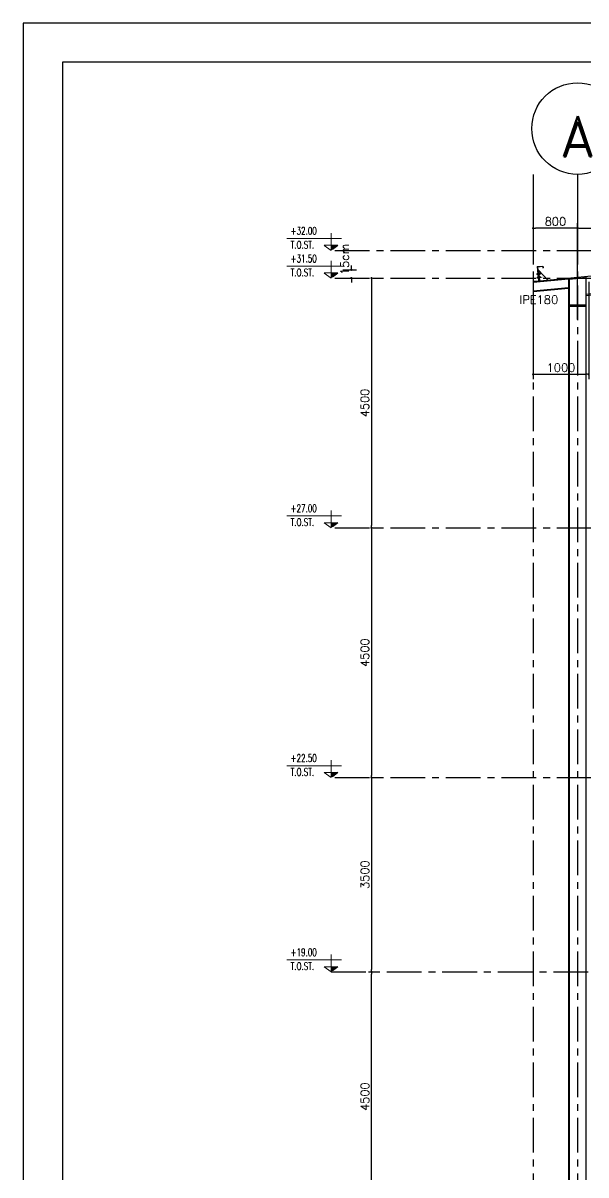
# Model space of a CAD drawing. Header units: inches. Extents: x 1387 to 2676, y -3554 to -2136.
# Drawn here: x 2520.25 to 2540.52, y -3294.89 to -3253.38 of the extents above; entities that cross this region are included whole.
import ezdxf
from ezdxf.enums import TextEntityAlignment as Align

# ---------------------------------------------------------------- set-up
doc = ezdxf.new("R2010")
doc.units = ezdxf.units.IN
doc.header["$MEASUREMENT"] = 0
for name, pattern in [('CENTER', [2, 1.25, -0.25, 0.25, -0.25]), ('DASHDOTX2', [2, 1, -0.5, 0, -0.5]), ('HIDDEN', [0.375, 0.25, -0.125])]:
    doc.linetypes.add(name, pattern=pattern)
for name, color, linetype in [('1', 1, 'Continuous'), ('2H', 2, 'HIDDEN'), ('3', 3, 'HIDDEN'), ('3G', 3, 'Continuous'), ('Ax', 1, 'DASHDOTX2'), ('AXE', 1, 'CENTER'), ('D', 1, 'Continuous'), ('DIM', 8, 'Continuous'), ('Layer4', 118, 'Continuous'), ('LEVEL', 3, 'HIDDEN'), ('Pich', 2, 'Continuous'), ('TEXT', 3, 'Continuous'), ('TIE', 2, 'Continuous')]:
    doc.layers.add(name, color=color, linetype=linetype)
doc.layers.add('2', color=2, linetype='Continuous', lineweight=9)
doc.styles.add('ROMAND', font='ROMAND.shx')
doc.styles.add('ROMANS', font='ROMANS')
doc.styles.add('ROMANT', font='romant')
doc.dimstyles.new('1-100', dxfattribs={"dimtxt": 0.3, "dimasz": 0.08, "dimexe": 0.18, "dimexo": 0.0625, "dimgap": 0.09, "dimtad": 1, "dimdec": 0, "dimlfac": 1000, "dimdsep": 46, "dimtxsty": 'ROMANT', "dimblk": 'DOT', "dimcen": 0.09, "dimclrd": 1, "dimclre": 1, "dimclrt": 3, "dimadec": 0, "dimazin": 0, "dimtfac": 1, "dimtdec": 0, "dimtix": 1, "dimtofl": 0, "dimtmove": 2, "dimatfit": 3, "dimldrblk": 'DOT', "dimfxl": 1, "dimtolj": 1, "dimarcsym": 0})
doc.dimstyles.new('1-50-2', dxfattribs={"dimtxt": 0.3, "dimasz": 0.08, "dimexe": 0.18, "dimexo": 0.0625, "dimgap": 0.09, "dimtad": 1, "dimdec": 0, "dimlfac": 500, "dimdsep": 46, "dimtxsty": 'ROMANT', "dimblk": 'DOT', "dimcen": 0.09, "dimclrd": 1, "dimclre": 1, "dimclrt": 3, "dimadec": 0, "dimazin": 0, "dimtfac": 1, "dimtdec": 0, "dimtix": 1, "dimtofl": 0, "dimtmove": 2, "dimatfit": 3, "dimldrblk": 'DOT', "dimfxl": 1, "dimtolj": 1, "dimarcsym": 0})

# ---------------------------------------------------------------- blocks, each defined once
blk = doc.blocks.new('DOT')
at = {"layer": 'DIM', "color": 0, "linetype": 'ByBlock'}
blk.add_line((-0.5, 0), (-1, 0), dxfattribs=at)
at = {"layer": 'DIM', "color": 0, "linetype": 'ByBlock', "const_width": 0.5}
blk.add_lwpolyline([(-0.25, 0, 1), (0.25, 0, 1)], format="xyb", close=True, dxfattribs=at)
blk = doc.blocks.new('*D2787')
at = {"layer": 'Defpoints', "color": 0, "transparency": 16777216}
for p in [(2548.225, -3260.767), (2548.225, -3262.405), (2540.225, -3264.117)]:
    blk.add_point(p, dxfattribs=at)
at = {"layer": 'Pich', "color": 1, "lineweight": -2, "transparency": 16777216}
for p, q in [((2540.225, -3264.055), (2540.225, -3260.587)), ((2540.305, -3260.767), (2548.145, -3260.767)), ((2548.225, -3262.343), (2548.225, -3260.587))]:
    blk.add_line(p, q, dxfattribs=at)
at = {"layer": 'Pich', "color": 1, "lineweight": -2, "transparency": 16777216, "xscale": 0.08, "yscale": 0.08, "zscale": 0.08, "rotation": 180}
blk.add_blockref('DOT', (2540.225, -3260.767), dxfattribs=at)
at = {"layer": 'Pich', "color": 1, "lineweight": -2, "transparency": 16777216, "xscale": 0.08, "yscale": 0.08, "zscale": 0.08}
blk.add_blockref('DOT', (2548.225, -3260.767), dxfattribs=at)
at = {"layer": 'Pich', "color": 3, "transparency": 16777216, "insert": (2544.225, -3260.527), "char_height": 0.3, "attachment_point": 5, "style": 'ROMANT'}
blk.add_mtext('\\A1;4000', dxfattribs=at)
blk = doc.blocks.new('_Dot')
at = {"layer": 'DIM', "color": 0, "lineweight": -2}
blk.add_line((-0.5, 0), (-1, 0), dxfattribs=at)
at = {"layer": 'DIM', "color": 0, "const_width": 0.5}
blk.add_lwpolyline([(-0.25, 0, 1), (0.25, 0, 1)], format="xyb", close=True, dxfattribs=at)
blk = doc.blocks.new('*D2773')
at = {"layer": 'D', "color": 1, "lineweight": -2, "transparency": 16777216}
for p, q in [((2531.773, -3262.268), (2532.256, -3262.268)), ((2532.076, -3262.188), (2532.076, -3262.108)), ((2531.773, -3262.568), (2532.256, -3262.568)), ((2532.076, -3262.648), (2532.076, -3262.728))]:
    blk.add_line(p, q, dxfattribs=at)
at = {"layer": 'Defpoints', "color": 0, "transparency": 16777216}
for p in [(2531.711, -3262.268), (2531.711, -3262.568), (2532.076, -3262.568)]:
    blk.add_point(p, dxfattribs=at)
at = {"layer": 'D', "color": 1, "lineweight": -2, "transparency": 16777216, "xscale": 0.08, "yscale": 0.08, "zscale": 0.08}
for p, rotation in [((2532.076, -3262.268), 270), ((2532.076, -3262.568), 90)]:
    blk.add_blockref('DOT', p, dxfattribs=dict(at, rotation=rotation))
at = {"layer": 'D', "color": 2, "transparency": 16777216, "insert": (2531.836, -3261.894), "char_height": 0.3, "attachment_point": 5, "rotation": 90, "style": 'ROMANS'}
blk.add_mtext('\\A1;15cm', dxfattribs=at)
blk = doc.blocks.new('*D2777')
at = {"layer": 'Defpoints', "color": 0, "transparency": 16777216}
for p in [(2532.634, -3287.568), (2532.804, -3287.568), (2532.634, -3296.568)]:
    blk.add_point(p, dxfattribs=at)
at = {"layer": 'Pich', "color": 1, "lineweight": -2, "transparency": 16777216}
for p, q in [((2532.697, -3287.568), (2532.984, -3287.568)), ((2532.804, -3296.488), (2532.804, -3287.648)), ((2532.697, -3296.568), (2532.984, -3296.568))]:
    blk.add_line(p, q, dxfattribs=at)
at = {"layer": 'Pich', "color": 1, "lineweight": -2, "transparency": 16777216, "xscale": 0.08, "yscale": 0.08, "zscale": 0.08}
for p, rotation in [((2532.804, -3287.568), 90), ((2532.804, -3296.568), 270)]:
    blk.add_blockref('DOT', p, dxfattribs=dict(at, rotation=rotation))
at = {"layer": 'Pich', "color": 3, "transparency": 16777216, "insert": (2532.564, -3292.068), "char_height": 0.3, "attachment_point": 5, "rotation": 90, "style": 'ROMANT'}
blk.add_mtext('\\A1;4500', dxfattribs=at)
blk = doc.blocks.new('*D2778')
at = {"layer": 'Defpoints', "color": 0, "transparency": 16777216}
for p in [(2532.804, -3280.568), (2532.804, -3287.568), (2532.804, -3287.568)]:
    blk.add_point(p, dxfattribs=at)
at = {"layer": 'Pich', "color": 1, "lineweight": -2, "transparency": 16777216}
for p, q in [((2532.804, -3280.648), (2532.804, -3287.488)), ((2532.867, -3280.568), (2532.984, -3280.568)), ((2532.867, -3287.568), (2532.984, -3287.568))]:
    blk.add_line(p, q, dxfattribs=at)
at = {"layer": 'Pich', "color": 1, "lineweight": -2, "transparency": 16777216, "xscale": 0.08, "yscale": 0.08, "zscale": 0.08}
for p, rotation in [((2532.804, -3280.568), 90), ((2532.804, -3287.568), 270)]:
    blk.add_blockref('DOT', p, dxfattribs=dict(at, rotation=rotation))
at = {"layer": 'Pich', "color": 3, "transparency": 16777216, "insert": (2532.564, -3284.068), "char_height": 0.3, "attachment_point": 5, "rotation": 90, "style": 'ROMANT'}
blk.add_mtext('\\A1;3500', dxfattribs=at)
blk = doc.blocks.new('*D2779')
at = {"layer": 'Defpoints', "color": 0, "transparency": 16777216}
for p in [(2532.783, -3271.568), (2532.783, -3280.568), (2532.803, -3280.568)]:
    blk.add_point(p, dxfattribs=at)
at = {"layer": 'Pich', "color": 1, "lineweight": -2, "transparency": 16777216}
for p, q in [((2532.846, -3271.568), (2532.983, -3271.568)), ((2532.803, -3271.648), (2532.803, -3280.488)), ((2532.846, -3280.568), (2532.983, -3280.568))]:
    blk.add_line(p, q, dxfattribs=at)
at = {"layer": 'Pich', "color": 1, "lineweight": -2, "transparency": 16777216, "xscale": 0.08, "yscale": 0.08, "zscale": 0.08}
for p, rotation in [((2532.803, -3271.568), 90), ((2532.803, -3280.568), 270)]:
    blk.add_blockref('DOT', p, dxfattribs=dict(at, rotation=rotation))
at = {"layer": 'Pich', "color": 3, "transparency": 16777216, "insert": (2532.563, -3276.068), "char_height": 0.3, "attachment_point": 5, "rotation": 90, "style": 'ROMANT'}
blk.add_mtext('\\A1;4500', dxfattribs=at)
blk = doc.blocks.new('*D2780')
at = {"layer": 'Defpoints', "color": 0, "transparency": 16777216}
for p in [(2532.783, -3262.568), (2532.783, -3271.568), (2532.803, -3271.568)]:
    blk.add_point(p, dxfattribs=at)
at = {"layer": 'Pich', "color": 1, "lineweight": -2, "transparency": 16777216}
for p, q in [((2532.803, -3262.648), (2532.803, -3271.488)), ((2532.846, -3262.568), (2532.983, -3262.568)), ((2532.846, -3271.568), (2532.983, -3271.568))]:
    blk.add_line(p, q, dxfattribs=at)
at = {"layer": 'Pich', "color": 1, "lineweight": -2, "transparency": 16777216, "xscale": 0.08, "yscale": 0.08, "zscale": 0.08}
for p, rotation in [((2532.803, -3262.568), 90), ((2532.803, -3271.568), 270)]:
    blk.add_blockref('DOT', p, dxfattribs=dict(at, rotation=rotation))
at = {"layer": 'Pich', "color": 3, "transparency": 16777216, "insert": (2532.563, -3267.068), "char_height": 0.3, "attachment_point": 5, "rotation": 90, "style": 'ROMANT'}
blk.add_mtext('\\A1;4500', dxfattribs=at)
blk = doc.blocks.new('TIE')
at = {"layer": 'TIE'}
for p, q in [((-3.5, 20), (4.4, 21.2)), ((-3.5, 20), (-0.5, 0.2)), ((-3.1, 19.7), (4.2, 20.8)), ((-3.1, 19.7), (-0.2, 0)), ((4.2, 20.8), (4.5, 18.9)), ((4.4, 21.2), (4.8, 18.9)), ((4.5, 18.9), (4.8, 18.9)), ((-8.4, 1.1), (-8.1, -1.2)), ((-8.4, 1.1), (-8.2, 1.1)), ((-8.2, 1.1), (-7.9, -0.9)), ((-7.9, -0.9), (-0.5, 0.2)), ((-1.6, 14.9), (-2.4, 14.8)), ((-1.6, 14.9), (-2.4, 14.8)), ((12.4, 1.9), (-1.6, 14.9)), ((-1.6, 14.9), (0.6, 0.1)), ((-0.2, 0), (12.4, 1.9)), ((-8.1, -1.2), (-0.2, 0))]:
    blk.add_line(p, q, dxfattribs=at)
blk = doc.blocks.new('*D2788')
at = {"layer": 'Defpoints', "color": 0, "transparency": 16777216}
for p in [(2538.625, -3258.833), (2540.225, -3258.833), (2538.625, -3260.767)]:
    blk.add_point(p, dxfattribs=at)
at = {"layer": 'Pich', "color": 1, "lineweight": -2, "transparency": 16777216}
for p, q in [((2538.625, -3258.896), (2538.625, -3260.947)), ((2540.225, -3258.896), (2540.225, -3260.947)), ((2540.145, -3260.767), (2538.705, -3260.767))]:
    blk.add_line(p, q, dxfattribs=at)
at = {"layer": 'Pich', "color": 1, "lineweight": -2, "transparency": 16777216, "xscale": 0.08, "yscale": 0.08, "zscale": 0.08, "rotation": 180}
blk.add_blockref('DOT', (2538.625, -3260.767), dxfattribs=at)
at = {"layer": 'Pich', "color": 1, "lineweight": -2, "transparency": 16777216, "xscale": 0.08, "yscale": 0.08, "zscale": 0.08}
blk.add_blockref('DOT', (2540.225, -3260.767), dxfattribs=at)
at = {"layer": 'Pich', "color": 3, "transparency": 16777216, "insert": (2539.425, -3260.527), "char_height": 0.3, "attachment_point": 5, "style": 'ROMANT'}
blk.add_mtext('\\A1;800', dxfattribs=at)
blk = doc.blocks.new('*D2789')
at = {"layer": 'Defpoints', "color": 0, "transparency": 16777216}
for p in [(2538.625, -3262.445), (2540.625, -3262.639), (2540.625, -3266.036)]:
    blk.add_point(p, dxfattribs=at)
at = {"layer": 'Pich', "color": 1, "lineweight": -2, "transparency": 16777216}
for p, q in [((2538.625, -3262.507), (2538.625, -3266.216)), ((2540.625, -3262.701), (2540.625, -3266.216)), ((2538.705, -3266.036), (2540.545, -3266.036))]:
    blk.add_line(p, q, dxfattribs=at)
at = {"layer": 'Pich', "color": 1, "lineweight": -2, "transparency": 16777216, "xscale": 0.08, "yscale": 0.08, "zscale": 0.08, "rotation": 180}
blk.add_blockref('DOT', (2538.625, -3266.036), dxfattribs=at)
at = {"layer": 'Pich', "color": 1, "lineweight": -2, "transparency": 16777216, "xscale": 0.08, "yscale": 0.08, "zscale": 0.08}
blk.add_blockref('DOT', (2540.625, -3266.036), dxfattribs=at)
at = {"layer": 'Pich', "color": 3, "transparency": 16777216, "insert": (2539.625, -3265.796), "char_height": 0.3, "attachment_point": 5, "style": 'ROMANT'}
blk.add_mtext('\\A1;1000', dxfattribs=at)

msp = doc.modelspace()

# ---------------------------------------------------------------- linework, layer by layer
at = {"layer": '1'}
msp.add_lwpolyline([(2578.30094543, -3336.06032977), (2578.30094543, -3254.79197961), (2521.6679488, -3254.79197961), (2521.6679488, -3336.06032977)], close=True, dxfattribs=at)
at = {"layer": '2'}
for p, q in [((2531.72248305, -3261.13975336, 0.01499996), (2529.75082998, -3261.13975336, 0.01499996)), ((2531.35257615, -3261.56786728, 0.01499996), (2531.35257615, -3260.94343661, 0.01499996)), ((2531.35257615, -3261.56786728, 0.01499996), (2531.09253129, -3261.38770442, 0.01499996)), ((2531.09259788, -3261.38299358, 0.01499996), (2531.59268416, -3261.38299358, 0.01499996)), ((2531.35257615, -3262.56786728, 0.01499996), (2531.35257615, -3261.94343661, 0.01499996)), ((2531.72248305, -3262.13975336, 0.01499996), (2529.75082998, -3262.13975336, 0.01499996)), ((2531.35257615, -3262.56786728, 0.01499996), (2531.09253129, -3262.38770442, 0.01499996)), ((2531.09259788, -3262.38299358, 0.01499996), (2531.59268416, -3262.38299358, 0.01499996)), ((2538.94175526, -3262.40265732), (2538.74128917, -3262.42236264)), ((2538.76562019, -3262.40118917), (2538.76927485, -3262.43836877)), ((2538.76735629, -3262.40594325), (2538.76606598, -3262.40508936)), ((2538.76764913, -3262.40892239), (2538.76654979, -3262.41001118)), ((2538.76986457, -3262.43037814), (2538.76846047, -3262.42944894)), ((2538.76994667, -3262.433378), (2538.76894427, -3262.43437077)), ((2538.77161486, -3262.3938875), (2538.78408018, -3262.39266219)), ((2538.7716964, -3262.40702059), (2538.78535956, -3262.40567754)), ((2538.77420469, -3262.43145548), (2538.78776246, -3262.43012279)), ((2538.77657652, -3262.44436344), (2538.78904184, -3262.44313813)), ((2538.78408018, -3262.39266219), (2538.78904184, -3262.44313813)), ((2538.7914524, -3262.38910621), (2538.78635382, -3262.38960738)), ((2538.79696536, -3262.44519058), (2538.79186678, -3262.44569176)), ((2538.79425228, -3262.39140491), (2538.79926406, -3262.4423907)), ((2538.82329822, -3262.3988595), (2538.79525439, -3262.40159956)), ((2538.82630578, -3262.429456), (2538.79826195, -3262.43219606)), ((2538.82229611, -3262.38866485), (2538.82730789, -3262.43965065)), ((2538.82969339, -3262.38536379), (2538.82459481, -3262.38586497)), ((2538.83520634, -3262.44144817), (2538.83010777, -3262.44194935)), ((2538.83249327, -3262.38766249), (2538.83750505, -3262.43864829)), ((2538.851638, -3262.38603801), (2538.83251833, -3262.38791742)), ((2538.83251833, -3262.38791742), (2538.83747999, -3262.43839336)), ((2538.85229554, -3262.39634035), (2538.83352762, -3262.39818519)), ((2538.85507086, -3262.42565667), (2538.83640833, -3262.42749115)), ((2538.85659966, -3262.43651394), (2538.83747999, -3262.43839336)), ((2538.851638, -3262.38603801), (2538.8573192, -3262.39146393)), ((2538.85634281, -3262.39443855), (2538.85744216, -3262.39334976)), ((2538.86111562, -3262.43008567), (2538.85659966, -3262.43651394)), ((2538.85663565, -3262.39741769), (2538.85792596, -3262.39827159)), ((2538.8573192, -3262.39146393), (2538.86111562, -3262.43008567)), ((2538.88168075, -3262.39312064), (2538.85771363, -3262.39547655)), ((2538.87328646, -3262.42483791), (2538.85833932, -3262.40184186)), ((2538.85911814, -3262.42375487), (2538.86031444, -3262.42257006)), ((2538.85962173, -3262.4267133), (2538.86079824, -3262.42749188)), ((2538.86610731, -3262.4255436), (2538.8597002, -3262.41568632)), ((2538.88468831, -3262.42371714), (2538.86072119, -3262.42607305)), ((2538.88046561, -3262.42413222), (2538.861592, -3262.39509531)), ((2538.88412789, -3262.41801583), (2538.86877116, -3262.39438962)), ((2538.88276701, -3262.40417137), (2538.87595031, -3262.39368393)), ((2538.88168075, -3262.39312064), (2538.88468831, -3262.42371714)), ((2538.9538351, -3262.52946964), (2538.75336902, -3262.54917496)), ((2538.77808184, -3262.52796396), (2538.7817365, -3262.56514356)), ((2538.77981794, -3262.53271804), (2538.77852763, -3262.53186415)), ((2538.78011078, -3262.53569718), (2538.77901143, -3262.53678597)), ((2538.78232622, -3262.55715293), (2538.78092212, -3262.55622373)), ((2538.78240832, -3262.56015279), (2538.78140592, -3262.56114556)), ((2538.78407651, -3262.52066229), (2538.79654183, -3262.51943698)), ((2538.78415805, -3262.53379538), (2538.79782121, -3262.53245233)), ((2538.78666634, -3262.55823027), (2538.80022411, -3262.55689758)), ((2538.78903817, -3262.57113823), (2538.80150349, -3262.56991292)), ((2538.79654183, -3262.51943698), (2538.80150349, -3262.56991292)), ((2538.80391405, -3262.515881), (2538.79881547, -3262.51638218)), ((2538.80942701, -3262.57196537), (2538.80432843, -3262.57246655)), ((2538.80671393, -3262.5181797), (2538.81172571, -3262.5691655)), ((2538.83575987, -3262.52563429), (2538.80771604, -3262.52837435)), ((2538.83876743, -3262.55623079), (2538.8107236, -3262.55897085)), ((2538.83475776, -3262.51543964), (2538.83976954, -3262.56642544)), ((2538.84215504, -3262.51213858), (2538.83705646, -3262.51263976)), ((2538.84766799, -3262.56822296), (2538.84256942, -3262.56872414)), ((2538.84495492, -3262.51443728), (2538.8499667, -3262.56542308)), ((2538.86409965, -3262.5128128), (2538.84497998, -3262.51469221)), ((2538.84497998, -3262.51469221), (2538.84994164, -3262.56516815)), ((2538.86475719, -3262.52311514), (2538.84598927, -3262.52495998)), ((2538.86753251, -3262.55243146), (2538.84886998, -3262.55426594)), ((2538.86906131, -3262.56328873), (2538.84994164, -3262.56516815)), ((2538.86409965, -3262.5128128), (2538.86978085, -3262.51823872)), ((2538.86880446, -3262.52121334), (2538.86990381, -3262.52012455)), ((2538.87357727, -3262.55686046), (2538.86906131, -3262.56328873)), ((2538.8690973, -3262.52419249), (2538.87038761, -3262.52504638)), ((2538.86978085, -3262.51823872), (2538.87357727, -3262.55686046)), ((2538.8941424, -3262.51989543), (2538.87017528, -3262.52225134)), ((2538.88574811, -3262.5516127), (2538.87080097, -3262.52861665)), ((2538.87157979, -3262.55052966), (2538.87277609, -3262.54934485)), ((2538.87208338, -3262.55348809), (2538.87325989, -3262.55426667)), ((2538.87856896, -3262.55231839), (2538.87216185, -3262.54246111)), ((2538.89714996, -3262.55049193), (2538.87318284, -3262.55284784)), ((2538.89292726, -3262.55090701), (2538.87405365, -3262.5218701)), ((2538.89658954, -3262.54479062), (2538.88123281, -3262.52116441)), ((2538.89522866, -3262.53094616), (2538.88841196, -3262.52045872)), ((2538.8941424, -3262.51989543), (2538.89714996, -3262.55049193)), ((2531.72248305, -3271.13975336, 0.01499996), (2529.75082998, -3271.13975336, 0.01499996)), ((2531.35257615, -3271.56786728, 0.01499996), (2531.35257615, -3270.94343661, 0.01499996)), ((2531.35257615, -3271.56786728, 0.01499996), (2531.09253129, -3271.38770442, 0.01499996)), ((2531.09259788, -3271.38299358, 0.01499996), (2531.59268416, -3271.38299358, 0.01499996)), ((2531.72248305, -3280.13975336, 0.01499996), (2529.75082998, -3280.13975336, 0.01499996)), ((2531.35257615, -3280.56786728, 0.01499996), (2531.35257615, -3279.94343661, 0.01499996)), ((2531.35257615, -3280.56786728, 0.01499996), (2531.09253129, -3280.38770442, 0.01499996)), ((2531.09259788, -3280.38299358, 0.01499996), (2531.59268416, -3280.38299358, 0.01499996)), ((2531.35257615, -3287.56786728, 0.01499996), (2531.35257615, -3286.94343661, 0.01499996)), ((2531.72248305, -3287.13975336, 0.01499996), (2529.75082998, -3287.13975336, 0.01499996)), ((2531.35257615, -3287.56786728, 0.01499996), (2531.09253129, -3287.38770442, 0.01499996)), ((2531.09259788, -3287.38299358, 0.01499996), (2531.59268416, -3287.38299358, 0.01499996))]:
    msp.add_line(p, q, dxfattribs=at)
for centre, radius, start, end in [((2538.77226836, -3262.40053567), 0.00668021, 95.613998816, 185.613998818), ((2538.77104291, -3262.40037242), 0.00668021, 236.504538786, 275.613998816), ((2538.7723499, -3262.41366876), 0.00668021, 95.613998816, 134.723458847), ((2538.77592302, -3262.43771527), 0.00668021, 185.613998818, 275.613998816), ((2538.77355119, -3262.42480731), 0.00668021, 236.504538786, 275.613998816), ((2538.77464744, -3262.43812437), 0.00668021, 95.613998816, 134.723458847), ((2538.78660441, -3262.39215667), 0.00256158, 95.613998816, 185.613998818), ((2538.79161619, -3262.44314247), 0.00256158, 185.613998818, 275.613998816), ((2538.79170299, -3262.3916555), 0.00256158, 5.613998818, 95.613998816), ((2538.79671477, -3262.44264129), 0.00256158, 275.613998816, 5.613998818), ((2538.8248454, -3262.38841426), 0.00256158, 95.613998816, 185.613998818), ((2538.82985718, -3262.43940006), 0.00256158, 185.613998818, 275.613998816), ((2538.82994398, -3262.38791308), 0.00256158, 5.613998818, 95.613998816), ((2538.83495576, -3262.43889888), 0.00256158, 275.613998816, 5.613998818), ((2538.85164204, -3262.38969218), 0.00668021, 275.613998816, 314.723458847), ((2538.85294904, -3262.40298852), 0.00668021, 56.504538786, 95.613998816), ((2538.85441737, -3262.4190085), 0.00668021, 275.613998816, 314.723458847), ((2538.85593511, -3262.43228413), 0.00668021, 56.504538786, 95.613998816), ((2538.78473001, -3262.52731046), 0.00668021, 95.613998816, 185.613998818), ((2538.78350456, -3262.52714721), 0.00668021, 236.504538786, 275.613998816), ((2538.78481155, -3262.54044355), 0.00668021, 95.613998816, 134.723458847), ((2538.78838467, -3262.56449006), 0.00668021, 185.613998818, 275.613998816), ((2538.78601284, -3262.5515821), 0.00668021, 236.504538786, 275.613998816), ((2538.78710909, -3262.56489916), 0.00668021, 95.613998816, 134.723458847), ((2538.79906606, -3262.51893147), 0.00256158, 95.613998816, 185.613998818), ((2538.80407784, -3262.56991726), 0.00256158, 185.613998818, 275.613998816), ((2538.80416464, -3262.51843029), 0.00256158, 5.613998818, 95.613998816), ((2538.80917642, -3262.56941608), 0.00256158, 275.613998816, 5.613998818), ((2538.83730705, -3262.51518905), 0.00256158, 95.613998816, 185.613998818), ((2538.84231883, -3262.56617485), 0.00256158, 185.613998818, 275.613998816), ((2538.84240563, -3262.51468787), 0.00256158, 5.613998818, 95.613998816), ((2538.84741741, -3262.56567367), 0.00256158, 275.613998816, 5.613998818), ((2538.86410369, -3262.51646697), 0.00668021, 275.613998816, 314.723458847), ((2538.86541068, -3262.52976331), 0.00668021, 56.504538786, 95.613998816), ((2538.86687902, -3262.54578329), 0.00668021, 275.613998816, 314.723458847), ((2538.86839676, -3262.55905892), 0.00668021, 56.504538786, 95.613998816)]:
    msp.add_arc(centre, radius, start, end, dxfattribs=at)
at = {"layer": '2H'}
for p, q in [((2531.59261756, -3261.38770442, 0.01499996), (2531.35257615, -3261.56786728, 0.01499996)), ((2531.59261756, -3262.38770442, 0.01499996), (2531.35257615, -3262.56786728, 0.01499996)), ((2531.59261756, -3271.38770442, 0.01499996), (2531.35257615, -3271.56786728, 0.01499996)), ((2531.59261756, -3280.38770442, 0.01499996), (2531.35257615, -3280.56786728, 0.01499996)), ((2531.59261756, -3287.38770442, 0.01499996), (2531.35257615, -3287.56786728, 0.01499996))]:
    msp.add_line(p, q, dxfattribs=at)
at = {"layer": '3'}
for points in [[(2531.35257615, -3261.56786728, 0.01499996), (2531.59261756, -3261.38770442, 0.01499996), (2531.35257615, -3261.38770442, 0.01499996)], [(2531.35257615, -3262.56786728, 0.01499996), (2531.59261756, -3262.38770442, 0.01499996), (2531.35257615, -3262.38770442, 0.01499996)], [(2531.35257615, -3271.56786728, 0.01499996), (2531.59261756, -3271.38770442, 0.01499996), (2531.35257615, -3271.38770442, 0.01499996)], [(2531.35257615, -3280.56786728, 0.01499996), (2531.59261756, -3280.38770442, 0.01499996), (2531.35257615, -3280.38770442, 0.01499996)], [(2531.35257615, -3287.56786728, 0.01499996), (2531.59261756, -3287.38770442, 0.01499996), (2531.35257615, -3287.38770442, 0.01499996)]]:
    msp.add_solid(points, dxfattribs=at)
at = {"layer": '3G'}
for p, q in [((2538.62492853, -3262.69080947), (2541.5464213, -3262.4079947)), ((2538.62492853, -3262.69080947), (2538.62492853, -3263.05249235)), ((2538.62492885, -3263.02737545), (2539.8925199, -3262.90466645)), ((2538.6273374, -3262.71569315), (2539.89492844, -3262.59298414)), ((2539.89492842, -3262.56786731), (2539.89498726, -3324.96786731)), ((2539.92492841, -3262.56496313), (2539.92498726, -3324.96786728)), ((2539.92492845, -3262.60515011), (2540.5249284, -3262.54706719)), ((2540.52492836, -3262.50688021), (2540.52498726, -3324.96786728)), ((2538.62492853, -3263.05249235), (2539.89492876, -3262.92955012)), ((2540.51638756, -3263.15069878), (2541.60808816, -3263.04501683)), ((2540.5163876, -3263.19088577), (2541.61194233, -3263.08483072)), ((2540.52492934, -3263.54883765), (2539.92492934, -3263.54883821)), ((2540.52492938, -3263.58770254), (2539.92492938, -3263.58770311))]:
    msp.add_line(p, q, dxfattribs=at)
at = {"layer": 'Ax', "linetype": 'Continuous', "ltscale": 0.5}
msp.add_circle((2540.22480163, -3257.17965149), 1.65, dxfattribs=at)
at = {"layer": 'AXE'}
for p, q in [((2538.62491655, -3258.8333486), (2538.624989, -3326.16956945)), ((2540.22491655, -3258.83334709), (2540.224989, -3326.16956794)), ((2531.48104555, -3261.56786728), (2563.83674818, -3261.56786728)), ((2531.48104555, -3262.56786728), (2563.83674818, -3262.56786728)), ((2531.48104555, -3271.56786728), (2563.83674818, -3271.56786728)), ((2531.48104555, -3280.56786728), (2563.83674818, -3280.56786728)), ((2531.35257615, -3287.56786728, 0.01499996), (2563.70827877, -3287.56786728, 0.01499996))]:
    msp.add_line(p, q, dxfattribs=at)
at = {"layer": 'Layer4'}
msp.add_lwpolyline([(2520.25212388, -3253.37615469), (2520.25212388, -3337.47615469), (2579.71677035, -3337.47615469), (2579.71677035, -3253.37615469)], close=True, dxfattribs=at)

# ---------------------------------------------------------------- block references
at = {"layer": '2', "xscale": 0.02561576354679803, "yscale": 0.02561576354679803, "zscale": 0.02561576354679803, "rotation": 357.0482764476217}
msp.add_blockref('TIE', (2538.83398551, -3262.67041481), dxfattribs=at)

# ---------------------------------------------------------------- texts
at = {"layer": '3', "color": 3, "style": 'ROMAND'}
msp.add_text('A', height=1.4598144, dxfattribs=at).set_placement((2540.22955291, -3257.46045698, 0.00000003), align=Align.MIDDLE_CENTER)
at = {"layer": 'LEVEL', "style": 'ROMANS', "width": 0.7}
for s, p in [('+32.00', (2529.89162821, -3261.00011924, 0.01499996)), ('T.O.ST.  ', (2529.89162821, -3261.50136615, 0.01499996)), ('+31.50', (2529.89162821, -3262.00011924, 0.01499996)), ('T.O.ST.  ', (2529.89162821, -3262.50136615, 0.01499996)), ('+27.00', (2529.89162821, -3271.00011924, 0.01499996)), ('T.O.ST.  ', (2529.89162821, -3271.50136615, 0.01499996)), ('+22.50', (2529.89162821, -3280.00011924, 0.01499996)), ('T.O.ST.  ', (2529.89162821, -3280.50136615, 0.01499996)), ('+19.00', (2529.89162821, -3287.00011924, 0.01499996)), ('T.O.ST.  ', (2529.89162821, -3287.50136615, 0.01499996))]:
    msp.add_text(s, height=0.27, dxfattribs=at).set_placement(p)
at = {"layer": 'TEXT', "color": 2, "style": 'ROMANT'}
msp.add_text('IPE180', height=0.302224371, rotation=0.081705483, dxfattribs=at).set_placement((2538.12853198, -3263.49725487, -0.00452735))

# ---------------------------------------------------------------- dimensions: what is measured, and where the dimension line sits
at = {"layer": 'D'}
dim = msp.add_linear_dim(base=(2532.07624304, -3262.56786728), p1=(2531.71088073, -3262.26786728), p2=(2531.71088073, -3262.56786728), angle=270, text='15cm', dimstyle='1-100', override={"dimtxsty": 'ROMANS', "dimclrt": 2, "dimtmove": 1}, dxfattribs=at)
dim.commit()
dim.dimension.update_dxf_attribs({"geometry": '*D2773', "text_midpoint": (2532.07624304, -3261.89353223), "dimtype": 160})
at = {"layer": 'Pich'}
for base, p1, p2, picture, middle in [((2538.62491655, -3260.76679968), (2540.22491655, -3258.83334709), (2538.62491655, -3258.8333486), '*D2788', (2539.42491655, -3260.52679968)), ((2548.22500739, -3260.76679968), (2540.22492224, -3264.11703177), (2548.22500739, -3262.40509632), '*D2787', (2544.22496481, -3260.52679968)), ((2540.62492835, -3266.03643783), (2538.62492852, -3262.44492508), (2540.62492835, -3262.63853484), '*D2789', (2539.62492843, -3265.79643783))]:
    dim = msp.add_linear_dim(base=base, p1=p1, p2=p2, dimstyle='1-50-2', dxfattribs=at)
    dim.commit()
    dim.dimension.update_dxf_attribs({"geometry": picture, "text_midpoint": middle})
for base, p1, p2, picture, middle in [((2532.80320354, -3271.56786728), (2532.78320898, -3262.56786728), (2532.78320354, -3271.56786728), '*D2780', (2532.56320354, -3267.06786728)), ((2532.80320354, -3280.56786728), (2532.78320898, -3271.56786728), (2532.78320898, -3280.56786728), '*D2779', (2532.56320354, -3276.06786728)), ((2532.80403673, -3287.56786728), (2532.80403673, -3280.56786728), (2532.80403673, -3287.56786728), '*D2778', (2532.56403673, -3284.06786728)), ((2532.80403673, -3287.56786728), (2532.63403673, -3296.56786728), (2532.63403673, -3287.56786728), '*D2777', (2532.56403673, -3292.06786728))]:
    dim = msp.add_linear_dim(base=base, p1=p1, p2=p2, angle=90, dimstyle='1-50-2', dxfattribs=at)
    dim.commit()
    dim.dimension.update_dxf_attribs({"geometry": picture, "text_midpoint": middle})

doc.saveas('drawing.dxf')
